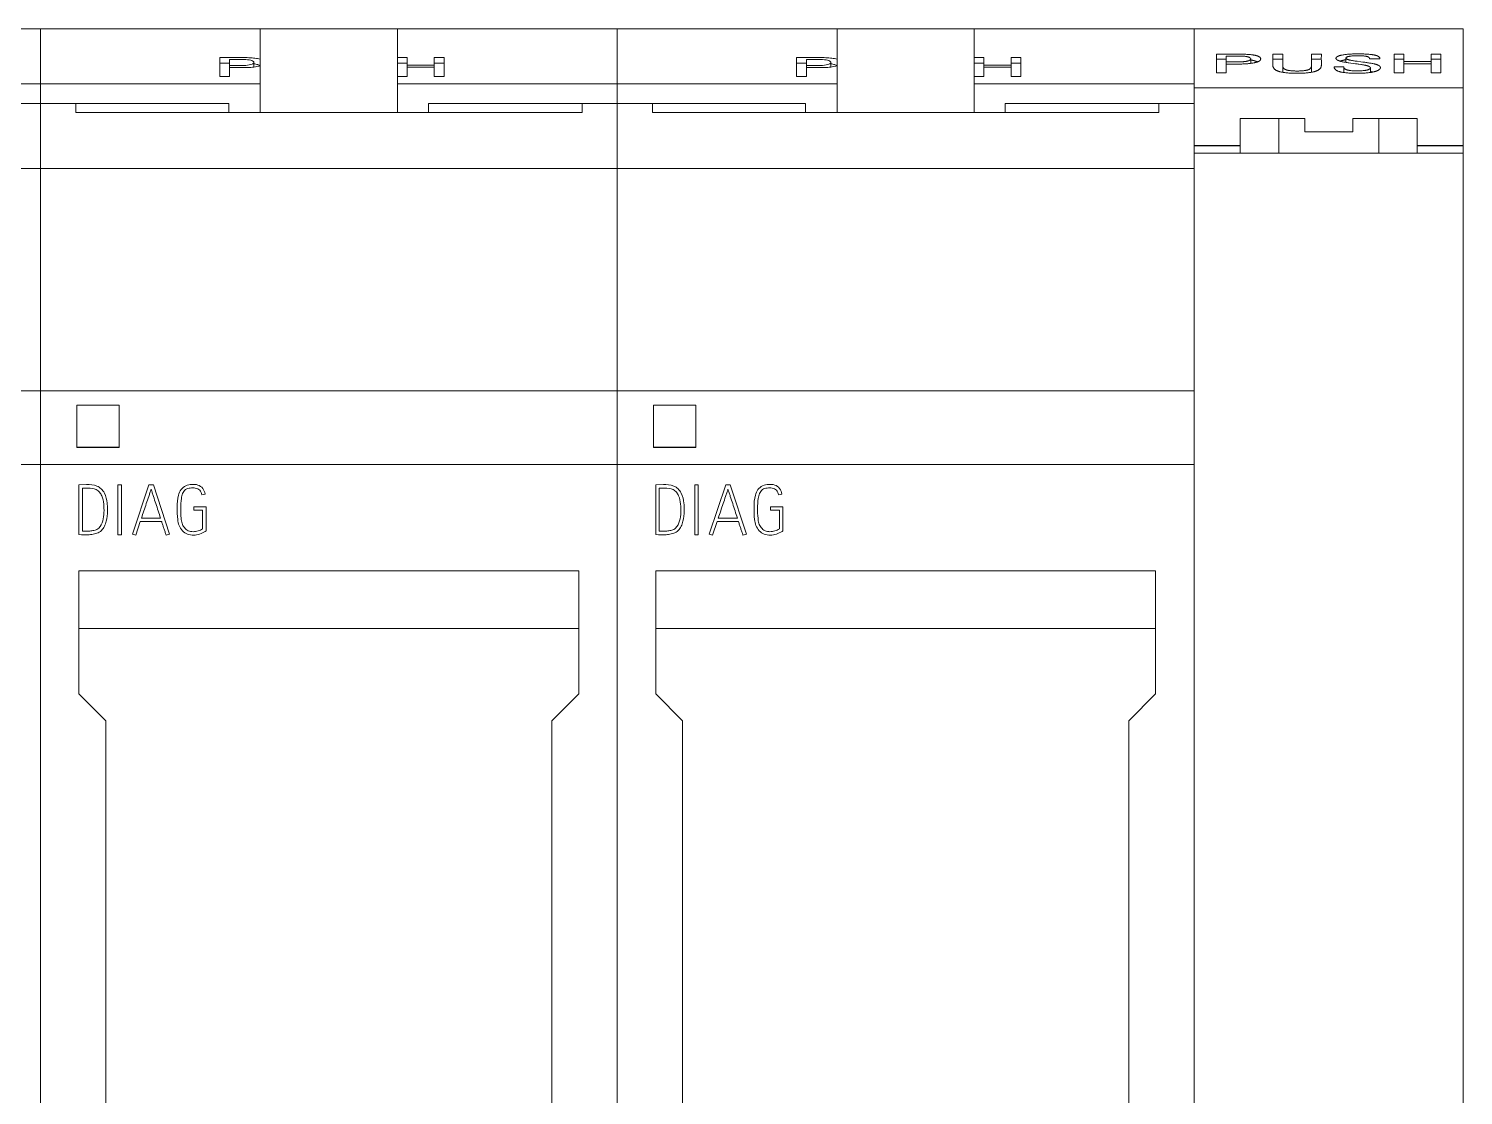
# Model space of a CAD drawing. Header units: millimetres. Extents: x 42356 to 50646, y 31507 to 39566.
# Drawn here: x 47862.22 to 47899.53, y 33846.57 to 33874.31 of the extents above; entities that cross this region are included whole.
import ezdxf

# ---------------------------------------------------------------- set-up
doc = ezdxf.new("R2010")
doc.units = ezdxf.units.MM
doc.set_wipeout_variables(frame=1)
doc.layers.add('000-PI-Oprema', color=30, linetype='Continuous', lineweight=5)

# ---------------------------------------------------------------- blocks, each defined once
blk = doc.blocks.new('PLC_CARD')
at = {"layer": '000-PI-Oprema'}
for p, q in [((0, 54.777), (0, 56.214)), ((15, 56.214), (0, 56.214)), ((15, 54.777), (15, 56.214)), ((4.663, 54.969), (4.663, 55.462)), ((4.917, 55.413), (4.917, 55.255)), ((4.917, 55.255), (4.917, 55.2)), ((5.552, 55.218), (5.552, 55.335)), ((6.129, 55.299), (6.129, 55.392)), ((6.129, 55.16), (6.129, 55.225)), ((7.133, 55.462), (7.133, 55.32)), ((7.133, 55.462), (7.388, 55.462)), ((7.388, 55.32), (7.133, 55.32)), ((7.388, 55.231), (7.388, 55.16)), ((8.029, 55.356), (8.029, 55.243)), ((8.644, 55.339), (8.644, 55.342)), ((8.909, 55.339), (8.644, 55.339)), ((9.28, 54.969), (9.28, 55.462)), ((9.28, 55.462), (9.534, 55.462)), ((9.534, 55.32), (9.28, 55.32)), ((9.534, 55.462), (9.534, 55.263)), ((9.534, 55.263), (9.534, 55.209)), ((9.534, 55.263), (10.24, 55.263)), ((10.24, 55.263), (10.24, 55.462)), ((10.24, 55.462), (10.494, 55.462)), ((10.494, 55.32), (10.24, 55.32)), ((10.24, 55.263), (10.24, 55.209)), ((10.494, 55.462), (10.494, 54.969)), ((4.917, 54.969), (4.663, 54.969)), ((4.917, 55.2), (4.917, 54.969)), ((7.133, 54.984), (7.133, 55.151)), ((7.722, 55.128), (7.722, 55.118)), ((7.722, 55.128), (7.977, 55.128)), ((7.977, 55.121), (7.977, 55.12)), ((7.977, 55.112), (7.977, 54.976)), ((8.644, 55.155), (8.644, 55.151)), ((8.663, 54.978), (8.663, 55.1)), ((9.534, 54.969), (9.28, 54.969)), ((9.534, 55.209), (9.534, 54.969)), ((10.24, 55.209), (9.534, 55.209)), ((10.24, 54.969), (10.24, 55.209)), ((10.494, 54.969), (10.24, 54.969)), ((0, 53.076), (0, 54.777)), ((15, 54.777), (0, 54.777)), ((15, 53.076), (15, 54.777)), ((0, 53.076), (0, 49.477)), ((0, 53.076), (15, 53.076)), ((15, 53.076), (15, 49.477)), ((1.4, 49.477), (1.4, 51.453)), ((1.4, 51.453), (13.65, 51.453)), ((1.4, 51.326), (13.65, 51.326)), ((5.4, 51.413), (5.4, 51.437)), ((5.4, 51.437), (9.6, 51.437)), ((9.6, 51.413), (5.4, 51.413)), ((9.6, 51.437), (9.6, 51.413)), ((13.65, 49.477), (13.65, 51.453)), ((2.2, 50.455), (1.85, 50.455)), ((10.05, 50.476), (4, 50.476)), ((13.15, 50.463), (11.85, 50.463)), ((2.678, 46.776), (2.678, 49.976)), ((3.5, 49.976), (3.5, 49.501)), ((10.55, 49.501), (10.55, 49.976)), ((11.363, 49.976), (11.363, 46.776)), ((13.637, 46.776), (13.637, 49.976)), ((0, 46.276), (0, 49.477)), ((0, 49.477), (1.4, 49.477)), ((1.4, 46.276), (1.4, 49.477)), ((13.65, 46.276), (13.65, 49.477)), ((13.65, 49.477), (15, 49.477)), ((15, 46.276), (15, 49.477)), ((4, 49.001), (10.05, 49.001)), ((3.5, 48.351), (10.55, 48.351)), ((3.5, 31.801), (3.5, 48.351)), ((10.55, 48.351), (10.55, 31.801)), ((6.95, 46.726), (6.95, 47.076)), ((6.95, 47.076), (8.95, 47.076)), ((8.95, 47.076), (8.95, 33.076)), ((4.95, 33.426), (4.95, 46.726)), ((4.95, 46.726), (6.95, 46.726)), ((0, 46.276), (0, 29.126)), ((0, 46.276), (1.4, 46.276)), ((1.85, 46.298), (2.2, 46.298)), ((6.075, 45.851), (6.075, 46.301)), ((6.075, 46.301), (6.475, 46.301)), ((6.475, 46.301), (6.475, 45.851)), ((7.575, 45.851), (7.575, 46.301)), ((7.575, 46.301), (7.975, 46.301)), ((7.975, 46.301), (7.975, 45.851)), ((11.85, 46.289), (13.15, 46.289)), ((13.65, 46.276), (15, 46.276)), ((15, 46.276), (15, 29.126)), ((6.475, 45.851), (6.075, 45.851)), ((7.975, 45.851), (7.575, 45.851)), ((2.2, 45.476), (1.5, 45.476)), ((6.075, 44.851), (6.075, 45.301)), ((6.075, 45.301), (6.475, 45.301)), ((6.475, 45.301), (6.475, 44.851)), ((7.575, 45.301), (7.975, 45.301)), ((7.575, 44.851), (7.575, 45.301)), ((7.975, 45.301), (7.975, 44.851)), ((13, 45.476), (11.85, 45.476)), ((1, 44.976), (1, 38.676)), ((2.7, 38.676), (2.7, 44.976)), ((6.475, 44.851), (6.075, 44.851)), ((7.975, 44.851), (7.575, 44.851)), ((11.35, 44.976), (11.35, 38.676)), ((13.5, 38.676), (13.5, 44.976)), ((6.075, 43.851), (6.075, 44.301)), ((6.075, 44.301), (6.475, 44.301)), ((6.475, 44.301), (6.475, 43.851)), ((7.575, 44.301), (7.975, 44.301)), ((7.575, 43.851), (7.575, 44.301)), ((7.975, 44.301), (7.975, 43.851)), ((6.475, 43.851), (6.075, 43.851)), ((7.975, 43.851), (7.575, 43.851)), ((6.075, 42.851), (6.075, 43.301)), ((6.075, 43.301), (6.475, 43.301)), ((6.475, 43.301), (6.475, 42.851)), ((7.575, 43.301), (7.975, 43.301)), ((7.575, 42.851), (7.575, 43.301)), ((7.975, 43.301), (7.975, 42.851)), ((6.475, 42.851), (6.075, 42.851)), ((7.975, 42.851), (7.575, 42.851)), ((6.075, 41.851), (6.075, 42.301)), ((6.075, 42.301), (6.475, 42.301)), ((6.475, 42.301), (6.475, 41.851)), ((7.575, 42.301), (7.975, 42.301)), ((7.575, 41.851), (7.575, 42.301)), ((7.975, 42.301), (7.975, 41.851)), ((6.475, 41.851), (6.075, 41.851)), ((7.975, 41.851), (7.575, 41.851)), ((6.075, 41.301), (6.475, 41.301)), ((6.075, 40.851), (6.075, 41.301)), ((6.475, 41.301), (6.475, 40.851)), ((7.575, 40.851), (7.575, 41.301)), ((7.575, 41.301), (7.975, 41.301)), ((7.975, 41.301), (7.975, 40.851)), ((6.475, 40.851), (6.075, 40.851)), ((7.975, 40.851), (7.575, 40.851)), ((6.075, 39.851), (6.075, 40.301)), ((6.075, 40.301), (6.475, 40.301)), ((6.475, 40.301), (6.475, 39.851)), ((7.575, 40.301), (7.975, 40.301)), ((7.575, 39.851), (7.575, 40.301)), ((7.975, 40.301), (7.975, 39.851)), ((6.475, 39.851), (6.075, 39.851)), ((7.975, 39.851), (7.575, 39.851)), ((6.075, 39.301), (6.475, 39.301)), ((6.075, 38.851), (6.075, 39.301)), ((6.475, 39.301), (6.475, 38.851)), ((7.575, 38.851), (7.575, 39.301)), ((7.575, 39.301), (7.975, 39.301)), ((7.975, 39.301), (7.975, 38.851)), ((6.475, 38.851), (6.075, 38.851)), ((7.975, 38.851), (7.575, 38.851)), ((1.5, 38.176), (2.2, 38.176)), ((6.075, 37.851), (6.075, 38.301)), ((6.075, 38.301), (6.475, 38.301)), ((6.475, 38.301), (6.475, 37.851)), ((7.575, 37.851), (7.575, 38.301)), ((7.575, 38.301), (7.975, 38.301)), ((7.975, 38.301), (7.975, 37.851)), ((11.85, 38.176), (13, 38.176)), ((6.475, 37.851), (6.075, 37.851)), ((7.975, 37.851), (7.575, 37.851)), ((2.2, 37.376), (1.5, 37.376)), ((11.85, 37.376), (13, 37.376)), ((6.075, 37.301), (6.475, 37.301)), ((6.075, 36.851), (6.075, 37.301)), ((6.475, 37.301), (6.475, 36.851)), ((7.575, 36.851), (7.575, 37.301)), ((7.575, 37.301), (7.975, 37.301)), ((7.975, 37.301), (7.975, 36.851)), ((1, 36.876), (1, 30.576)), ((2.7, 30.576), (2.7, 36.876)), ((6.475, 36.851), (6.075, 36.851)), ((7.975, 36.851), (7.575, 36.851)), ((11.35, 30.576), (11.35, 36.876)), ((13.5, 36.876), (13.5, 30.576)), ((6.075, 35.851), (6.075, 36.301)), ((6.075, 36.301), (6.475, 36.301)), ((6.475, 36.301), (6.475, 35.851)), ((7.575, 35.851), (7.575, 36.301)), ((7.575, 36.301), (7.975, 36.301)), ((7.975, 36.301), (7.975, 35.851)), ((6.475, 35.851), (6.075, 35.851)), ((7.975, 35.851), (7.575, 35.851)), ((6.075, 34.851), (6.075, 35.301)), ((6.075, 35.301), (6.475, 35.301)), ((6.475, 35.301), (6.475, 34.851)), ((7.575, 34.851), (7.575, 35.301)), ((7.575, 35.301), (7.975, 35.301)), ((7.975, 35.301), (7.975, 34.851)), ((6.475, 34.851), (6.075, 34.851)), ((7.975, 34.851), (7.575, 34.851)), ((6.075, 33.851), (6.075, 34.301)), ((6.075, 34.301), (6.475, 34.301)), ((6.475, 34.301), (6.475, 33.851)), ((7.575, 34.301), (7.975, 34.301)), ((7.575, 33.851), (7.575, 34.301)), ((7.975, 34.301), (7.975, 33.851)), ((6.475, 33.851), (6.075, 33.851)), ((7.975, 33.851), (7.575, 33.851)), ((6.95, 33.426), (4.95, 33.426)), ((6.95, 33.076), (6.95, 33.426)), ((8.95, 33.076), (6.95, 33.076)), ((10.55, 31.801), (3.5, 31.801)), ((10.05, 31.151), (4, 31.151)), ((3.5, 30.651), (3.5, 30.576)), ((10.55, 30.576), (10.55, 30.651)), ((1.5, 30.076), (2.2, 30.076)), ((4, 30.076), (10.05, 30.076)), ((13, 30.076), (11.85, 30.076)), ((0, 29.126), (0, 28.476)), ((0, 29.126), (15, 29.126)), ((15, 29.126), (15, 28.476))]:
    blk.add_line(p, q, dxfattribs=at)
for centre, radius, start, end in [((1.85, 49.976), 0.478, 90, 160.2308), ((2.2, 49.976), 0.478, 0, 90), ((4, 49.976), 0.5, 90, 180), ((10.05, 49.976), 0.5, 0, 90), ((11.85, 49.976), 0.487, 90, 180), ((13.15, 49.976), 0.487, 0, 90), ((4, 49.501), 0.5, 180, 270), ((10.05, 49.501), 0.5, 270, 0), ((2.2, 46.776), 0.478, 270, 0), ((11.85, 46.776), 0.487, 180, 270), ((13.15, 46.776), 0.487, 270, 0), ((1.85, 46.776), 0.478, 199.7692, 270), ((1.5, 44.976), 0.5, 90, 180), ((2.2, 44.976), 0.5, 0, 90), ((11.85, 44.976), 0.5, 90, 180), ((13, 44.976), 0.5, 0, 90), ((1.5, 38.676), 0.5, 180, 270), ((2.2, 38.676), 0.5, 270, 0), ((11.85, 38.676), 0.5, 180, 270), ((13, 38.676), 0.5, 270, 0), ((1.5, 36.876), 0.5, 90, 180), ((2.2, 36.876), 0.5, 0, 90), ((11.85, 36.876), 0.5, 90, 180), ((13, 36.876), 0.5, 0, 90), ((4, 30.651), 0.5, 90, 180), ((10.05, 30.651), 0.5, 0, 90), ((1.5, 30.576), 0.5, 180, 270), ((2.2, 30.576), 0.5, 270, 0), ((4, 30.576), 0.5, 180, 270), ((10.05, 30.576), 0.5, 270, 0), ((11.85, 30.576), 0.5, 180, 270), ((13, 30.576), 0.5, 270, 0)]:
    blk.add_arc(centre, radius, start, end, dxfattribs=at)
for points, knots in [([(4.663, 55.462), (4.775, 55.462), (4.888, 55.462), (5.056, 55.462), (5.112, 55.462), (5.224, 55.462), (5.281, 55.462), (5.392, 55.46), (5.448, 55.458), (5.555, 55.449), (5.606, 55.443), (5.691, 55.426), (5.726, 55.416), (5.775, 55.393), (5.79, 55.381), (5.818, 55.342), (5.818, 55.315), (5.772, 55.275), (5.747, 55.263), (5.68, 55.24), (5.637, 55.23), (5.541, 55.215), (5.488, 55.209), (5.377, 55.202), (5.32, 55.201), (5.147, 55.2), (5.032, 55.2), (4.917, 55.2)], [0, 0, 0, 0, 0.125, 0.125, 0.1875, 0.1875, 0.25, 0.25, 0.3125, 0.3125, 0.375, 0.375, 0.4375, 0.4375, 0.5, 0.5, 0.625, 0.625, 0.6875, 0.6875, 0.75, 0.75, 0.8125, 0.8125, 0.875, 0.875, 1, 1, 1, 1]), ([(4.917, 55.255), (4.988, 55.255), (5.058, 55.255), (5.199, 55.255), (5.271, 55.254), (5.404, 55.264), (5.467, 55.275), (5.539, 55.304), (5.553, 55.321), (5.551, 55.353), (5.538, 55.37), (5.464, 55.397), (5.405, 55.407), (5.27, 55.416), (5.198, 55.414), (5.058, 55.413), (4.988, 55.413), (4.917, 55.413)], [0, 0, 0, 0, 0.125, 0.125, 0.25, 0.25, 0.375, 0.375, 0.5, 0.5, 0.625, 0.625, 0.75, 0.75, 0.875, 0.875, 1, 1, 1, 1]), ([(5.722, 55.255), (5.702, 55.264), (5.679, 55.273), (5.622, 55.288), (5.588, 55.295), (5.552, 55.301)], [0, 0, 0, 0, 0.475101, 0.475101, 1, 1, 1, 1]), ([(7.388, 55.462), (7.388, 55.375), (7.388, 55.281), (7.388, 55.155), (7.386, 55.129), (7.358, 55.077), (7.334, 55.05), (7.229, 55.004), (7.152, 54.984), (6.967, 54.962), (6.864, 54.958), (6.663, 54.957), (6.561, 54.961), (6.419, 54.976), (6.374, 54.983), (6.297, 55.001), (6.265, 55.012), (6.187, 55.047), (6.159, 55.073), (6.131, 55.126), (6.129, 55.152), (6.129, 55.253), (6.129, 55.324), (6.129, 55.392)], [0, 0, 0, 0, 0.26746, 0.26746, 0.334325, 0.334325, 0.40119, 0.40119, 0.468055, 0.468055, 0.53492, 0.53492, 0.601785, 0.601785, 0.635218, 0.635218, 0.66865, 0.66865, 0.735515, 0.735515, 0.80238, 0.80238, 1, 1, 1, 1]), ([(7.133, 55.186), (7.134, 55.199), (7.133, 55.213), (7.133, 55.31), (7.133, 55.388), (7.133, 55.462)], [0, 0, 0, 0, 0.136814, 0.136814, 1, 1, 1, 1]), ([(8.644, 55.339), (8.645, 55.35), (8.64, 55.36), (8.623, 55.381), (8.607, 55.391), (8.553, 55.408), (8.513, 55.414), (8.425, 55.421), (8.379, 55.422), (8.287, 55.422), (8.241, 55.42), (8.155, 55.413), (8.115, 55.407), (8.058, 55.39), (8.042, 55.38), (8.026, 55.359), (8.027, 55.348), (8.053, 55.328), (8.077, 55.318), (8.136, 55.302), (8.172, 55.295), (8.248, 55.283), (8.288, 55.277), (8.368, 55.266), (8.408, 55.26), (8.528, 55.244), (8.609, 55.233), (8.723, 55.213), (8.759, 55.206), (8.821, 55.189), (8.847, 55.179), (8.909, 55.148), (8.925, 55.124), (8.92, 55.076), (8.902, 55.052), (8.815, 55.008), (8.745, 54.99), (8.582, 54.966), (8.491, 54.961), (8.31, 54.957), (8.217, 54.957), (8.038, 54.967), (7.948, 54.976), (7.815, 55.01), (7.773, 55.033), (7.729, 55.081), (7.721, 55.105), (7.722, 55.128)], [0, 0, 0, 0, 0.03125, 0.03125, 0.0625, 0.0625, 0.09375, 0.09375, 0.125, 0.125, 0.15625, 0.15625, 0.1875, 0.1875, 0.21875, 0.21875, 0.25, 0.25, 0.28125, 0.28125, 0.3125, 0.3125, 0.34375, 0.34375, 0.375, 0.375, 0.4375, 0.4375, 0.46875, 0.46875, 0.5, 0.5, 0.5625, 0.5625, 0.625, 0.625, 0.6875, 0.6875, 0.75, 0.75, 0.8125, 0.8125, 0.875, 0.875, 0.9375, 0.9375, 1, 1, 1, 1]), ([(7.977, 55.128), (7.976, 55.116), (7.976, 55.104), (7.988, 55.081), (8, 55.069), (8.046, 55.047), (8.078, 55.038), (8.157, 55.025), (8.202, 55.021), (8.293, 55.018), (8.339, 55.018), (8.43, 55.021), (8.476, 55.024), (8.557, 55.036), (8.591, 55.045), (8.641, 55.066), (8.656, 55.077), (8.666, 55.101), (8.663, 55.114), (8.637, 55.137), (8.613, 55.147), (8.52, 55.173), (8.438, 55.184), (8.28, 55.208), (8.2, 55.219), (8.038, 55.241), (7.959, 55.253), (7.838, 55.286), (7.794, 55.307), (7.76, 55.349), (7.767, 55.37), (7.806, 55.4), (7.823, 55.41), (7.872, 55.427), (7.903, 55.434), (8.008, 55.454), (8.095, 55.462), (8.274, 55.471), (8.366, 55.472), (8.548, 55.467), (8.637, 55.461), (8.751, 55.444), (8.785, 55.437), (8.837, 55.42), (8.856, 55.411), (8.9, 55.381), (8.914, 55.361), (8.909, 55.339)], [0, 0, 0, 0, 0.03125, 0.03125, 0.0625, 0.0625, 0.09375, 0.09375, 0.125, 0.125, 0.15625, 0.15625, 0.1875, 0.1875, 0.21875, 0.21875, 0.25, 0.25, 0.28125, 0.28125, 0.3125, 0.3125, 0.375, 0.375, 0.4375, 0.4375, 0.5, 0.5, 0.5625, 0.5625, 0.625, 0.625, 0.65625, 0.65625, 0.6875, 0.6875, 0.75, 0.75, 0.8125, 0.8125, 0.875, 0.875, 0.90625, 0.90625, 0.9375, 0.9375, 1, 1, 1, 1]), ([(8.029, 55.309), (7.997, 55.304), (7.967, 55.298), (7.92, 55.285), (7.902, 55.28), (7.885, 55.274)], [0, 0, 0, 0, 0.579106, 0.579106, 1, 1, 1, 1]), ([(8.725, 54.989), (8.708, 54.993), (8.691, 54.996), (8.67, 55.001), (8.667, 55.001), (8.664, 55.002)], [0, 0, 0, 0, 0.842294, 0.842294, 1, 1, 1, 1])]:
    blk.add_open_spline(points, degree=3, knots=knots, dxfattribs=at)
blk.add_open_spline([(4.917, 55.32), (4.833, 55.32), (4.748, 55.32), (4.663, 55.32)], degree=3, dxfattribs=at)
blk.add_wipeout([(0, 54.264), (4.898, 54.264), (4.898, 54.031), (5.717, 54.031), (5.717, 56.214), (9.283, 56.214), (9.283, 54.031), (10.09, 54.031), (10.09, 54.264), (15, 54.264), (15, -15.036), (10.09, -15.036), (10.09, -14.803), (9.283, -14.804), (9.283, -16.986), (5.717, -16.986), (5.717, -14.803), (4.898, -14.803), (4.898, -15.036), (0, -15.036)]).dxf.layer = '000-PI-Oprema'
for p, q in [((5.717, 56.214), (5.717, 54.031)), ((9.283, 56.214), (5.717, 56.214)), ((9.283, 56.214), (9.283, 54.031)), ((0, 54.264), (0, 52.579)), ((0.916, 54.264), (0, 54.264)), ((0.916, 54.264), (0.916, 54.031)), ((4.898, 54.264), (0.916, 54.264)), ((4.898, 54.264), (4.898, 54.031)), ((10.09, 54.264), (10.09, 54.031)), ((14.083, 54.264), (10.09, 54.264)), ((14.083, 54.264), (14.083, 54.031)), ((15, 54.264), (14.083, 54.264)), ((15, 54.264), (15, 52.579)), ((0.916, 54.031), (14.083, 54.031)), ((0, 52.579), (0, 46.792)), ((15, 52.579), (0, 52.579)), ((15, 52.579), (15, 46.792)), ((0, 46.792), (0, 44.882)), ((15, 46.792), (0, 46.792)), ((15, 46.792), (15, 44.882)), ((0.945, 46.427), (0.945, 45.328)), ((2.044, 46.427), (0.945, 46.427)), ((2.044, 45.328), (2.044, 46.427)), ((0.945, 45.322), (0.945, 45.328)), ((0.945, 45.328), (2.044, 45.328)), ((2.044, 45.322), (0.945, 45.322)), ((2.044, 45.322), (2.044, 45.328)), ((15, 44.882), (0, 44.882)), ((0, 44.882), (0, -13.352)), ((15, 44.882), (15, -13.352)), ((1.198, 44.357), (1, 44.355)), ((1, 44.355), (1, 43.061)), ((1.092, 43.145), (1.092, 44.263)), ((1.092, 44.263), (1.234, 44.263)), ((2.015, 44.348), (2.015, 43.052)), ((2.105, 44.348), (2.015, 44.348)), ((2.105, 43.052), (2.105, 44.348)), ((2.821, 44.353), (2.39, 43.072)), ((2.936, 44.353), (2.821, 44.353)), ((3.357, 43.072), (2.936, 44.353)), ((4.195, 44.09), (4.283, 44.112)), ((3.988, 43.78), (3.988, 43.69)), ((4.307, 43.78), (3.988, 43.78)), ((3.988, 43.69), (4.217, 43.69)), ((4.217, 43.69), (4.217, 43.203)), ((4.307, 43.151), (4.307, 43.78)), ((2.477, 43.043), (2.596, 43.394)), ((2.596, 43.394), (3.153, 43.394)), ((3.122, 43.486), (2.626, 43.486)), ((2.015, 43.052), (2.105, 43.052)), ((2.39, 43.072), (2.477, 43.043)), ((3.268, 43.043), (3.357, 43.072)), ((4.285, 43.138), (4.307, 43.151)), ((15.1, 42.529), (15, 42.529)), ((1, 38.914), (1, 42.114)), ((1, 42.114), (14, 42.114)), ((14, 42.114), (14, 38.914)), ((14, 40.614), (1, 40.614)), ((15.1, 40.495), (15, 40.495)), ((15.1, 40.495), (15.1, 40.016)), ((15.1, 40.016), (15, 40.016)), ((15, 39.897), (15.1, 39.897)), ((1.7, 38.214), (1, 38.914)), ((14, 38.914), (13.3, 38.214)), ((1.7, 13.514), (1.7, 38.214)), ((13.3, 38.214), (13.3, 13.514))]:
    blk.add_line(p, q, dxfattribs=at)
for points, knots in [([(1, 43.061), (1.09, 43.052), (1.18, 43.047), (1.314, 43.058), (1.358, 43.064), (1.447, 43.084), (1.491, 43.099), (1.57, 43.145), (1.601, 43.179), (1.653, 43.254), (1.673, 43.295), (1.719, 43.423), (1.734, 43.513), (1.743, 43.648), (1.743, 43.693), (1.741, 43.784), (1.739, 43.829), (1.724, 43.964), (1.704, 44.055), (1.641, 44.176), (1.613, 44.213), (1.549, 44.277), (1.509, 44.302), (1.383, 44.353), (1.289, 44.358), (1.198, 44.357)], [0, 0, 0, 0, 0.125, 0.125, 0.1875, 0.1875, 0.25, 0.25, 0.3125, 0.3125, 0.375, 0.375, 0.5, 0.5, 0.5625, 0.5625, 0.625, 0.625, 0.75, 0.75, 0.8125, 0.8125, 0.875, 0.875, 1, 1, 1, 1]), ([(1.234, 44.263), (1.308, 44.263), (1.384, 44.258), (1.484, 44.211), (1.514, 44.188), (1.561, 44.131), (1.58, 44.099), (1.625, 43.998), (1.639, 43.924), (1.652, 43.779), (1.655, 43.705), (1.649, 43.559), (1.639, 43.487), (1.6, 43.345), (1.57, 43.275), (1.488, 43.2), (1.454, 43.184), (1.384, 43.162), (1.348, 43.156), (1.276, 43.146), (1.239, 43.145), (1.165, 43.143), (1.129, 43.141), (1.092, 43.145)], [0, 0, 0, 0, 0.125, 0.125, 0.1875, 0.1875, 0.25, 0.25, 0.375, 0.375, 0.5, 0.5, 0.625, 0.625, 0.75, 0.75, 0.8125, 0.8125, 0.875, 0.875, 0.9375, 0.9375, 1, 1, 1, 1]), ([(2.626, 43.486), (2.647, 43.549), (2.668, 43.612), (2.71, 43.737), (2.731, 43.8), (2.774, 43.925), (2.795, 43.987), (2.827, 44.081), (2.837, 44.113), (2.858, 44.175), (2.868, 44.207), (2.879, 44.238)], [0, 0, 0, 0, 0.25, 0.25, 0.5, 0.5, 0.75, 0.75, 0.875, 0.875, 1, 1, 1, 1]), ([(2.879, 44.238), (2.889, 44.207), (2.899, 44.175), (2.919, 44.113), (2.929, 44.081), (2.959, 43.987), (2.98, 43.925), (3.021, 43.799), (3.041, 43.737), (3.082, 43.612), (3.102, 43.549), (3.122, 43.486)], [0, 0, 0, 0, 0.125, 0.125, 0.25, 0.25, 0.5, 0.5, 0.75, 0.75, 1, 1, 1, 1]), ([(4.283, 44.112), (4.271, 44.164), (4.254, 44.213), (4.19, 44.3), (4.145, 44.332), (4.041, 44.362), (3.988, 44.364), (3.881, 44.36), (3.829, 44.35), (3.73, 44.306), (3.689, 44.27), (3.625, 44.184), (3.604, 44.133), (3.563, 43.978), (3.558, 43.871), (3.556, 43.659), (3.556, 43.552), (3.577, 43.394), (3.588, 43.343), (3.626, 43.243), (3.656, 43.197), (3.728, 43.117), (3.773, 43.086), (3.874, 43.05), (3.928, 43.042), (4.035, 43.044), (4.089, 43.054), (4.189, 43.09), (4.239, 43.111), (4.285, 43.138)], [0, 0, 0, 0, 0.0625, 0.0625, 0.125, 0.125, 0.1875, 0.1875, 0.25, 0.25, 0.3125, 0.3125, 0.375, 0.375, 0.5, 0.5, 0.625, 0.625, 0.6875, 0.6875, 0.75, 0.75, 0.8125, 0.8125, 0.875, 0.875, 0.9375, 0.9375, 1, 1, 1, 1]), ([(4.217, 43.203), (4.178, 43.182), (4.138, 43.166), (4.056, 43.142), (4.013, 43.133), (3.926, 43.133), (3.883, 43.141), (3.804, 43.176), (3.77, 43.205), (3.716, 43.274), (3.694, 43.311), (3.669, 43.395), (3.664, 43.438), (3.65, 43.567), (3.648, 43.654), (3.649, 43.827), (3.651, 43.914), (3.671, 44.042), (3.681, 44.085), (3.714, 44.165), (3.739, 44.203), (3.81, 44.252), (3.854, 44.262), (3.94, 44.272), (3.984, 44.273), (4.07, 44.259), (4.113, 44.242), (4.172, 44.177), (4.185, 44.133), (4.195, 44.09)], [0, 0, 0, 0, 0.0625, 0.0625, 0.125, 0.125, 0.1875, 0.1875, 0.25, 0.25, 0.3125, 0.3125, 0.375, 0.375, 0.5, 0.5, 0.625, 0.625, 0.6875, 0.6875, 0.75, 0.75, 0.8125, 0.8125, 0.875, 0.875, 0.9375, 0.9375, 1, 1, 1, 1]), ([(3.153, 43.394), (3.162, 43.365), (3.171, 43.335), (3.19, 43.277), (3.2, 43.247), (3.219, 43.189), (3.229, 43.16), (3.244, 43.116), (3.249, 43.101), (3.259, 43.072), (3.264, 43.057), (3.268, 43.043)], [0, 0, 0, 0, 0.25, 0.25, 0.5, 0.5, 0.75, 0.75, 0.875, 0.875, 1, 1, 1, 1]), ([(15.1, 42.529), (15.1, 42.529), (15.1, 42.514), (15.1, 42.403), (15.1, 42.147), (15.1, 41.78), (15.1, 41.413), (15.1, 41.133), (15.1, 40.982), (15.1, 40.863), (15.1, 40.762), (15.1, 40.682), (15.1, 40.593), (15.1, 40.509), (15.1, 40.444), (15.1, 40.393), (15.1, 40.355), (15.1, 40.37), (15.1, 40.437), (15.1, 40.477), (15.1, 40.495)], [0, 0, 0, 0, 0.065283, 0.158249, 0.236337, 0.303498, 0.398137, 0.462682, 0.549447, 0.634024, 0.669037, 0.694099, 0.710713, 0.727751, 0.747207, 0.77609, 0.822747, 0.922462, 0.967764, 1, 1, 1, 1]), ([(15.1, 40.016), (15.1, 39.99), (15.1, 39.943), (15.1, 39.904), (15.1, 39.897), (15.1, 39.897)], [0, 0, 0, 0, 0.35028, 0.758791, 1, 1, 1, 1])]:
    blk.add_open_spline(points, degree=3, knots=knots, dxfattribs=at)
blk = doc.blocks.new('6ES7193-6PA00-0AA0')
blk.add_wipeout([(47315.581, 38480.041), (47322.581, 38480.041), (47322.581, 38362.904), (47315.581, 38362.904)])
at = {"layer": '000-PI-Oprema'}
for p, q in [((47315.581, 38362.904), (47315.581, 38480.041)), ((47322.581, 38480.041), (47315.581, 38480.041)), ((47322.581, 38362.904), (47322.581, 38480.041)), ((47316.164, 38479.377), (47316.164, 38478.893)), ((47316.189, 38479.377), (47316.164, 38479.377)), ((47316.164, 38479.245), (47316.418, 38479.245)), ((47316.418, 38478.893), (47316.418, 38479.33)), ((47316.468, 38479.175), (47316.418, 38479.175)), ((47316.493, 38479.175), (47316.468, 38479.175)), ((47316.668, 38479.175), (47316.493, 38479.175)), ((47316.644, 38479.33), (47316.695, 38479.33)), ((47317.052, 38479.138), (47317.052, 38479.254)), ((47317.63, 38479.377), (47317.884, 38479.377)), ((47317.63, 38479.262), (47317.63, 38479.286)), ((47317.63, 38479.237), (47317.63, 38479.262)), ((47317.884, 38479.245), (47317.63, 38479.245)), ((47317.63, 38479.2), (47317.63, 38479.237)), ((47317.631, 38479.188), (47317.63, 38479.2)), ((47317.631, 38479.067), (47317.631, 38479.188)), ((47317.884, 38479.288), (47317.884, 38479.143)), ((47318.633, 38479.26), (47318.634, 38479.342)), ((47318.633, 38479.222), (47318.633, 38479.26)), ((47318.633, 38479.193), (47318.633, 38479.222)), ((47318.633, 38479.164), (47318.633, 38479.193)), ((47318.634, 38479.342), (47318.634, 38479.377)), ((47318.634, 38479.377), (47318.889, 38479.377)), ((47318.634, 38479.131), (47318.634, 38479.253)), ((47318.889, 38479.245), (47318.634, 38479.245)), ((47318.888, 38479.285), (47318.889, 38479.175)), ((47318.889, 38479.175), (47318.889, 38479.111)), ((47319.529, 38479.276), (47319.529, 38479.164)), ((47319.92, 38479.179), (47319.969, 38479.173)), ((47320.41, 38479.258), (47320.144, 38479.258)), ((47320.145, 38479.258), (47320.145, 38479.264)), ((47320.781, 38478.893), (47320.781, 38479.377)), ((47320.781, 38479.377), (47321.035, 38479.377)), ((47321.035, 38479.245), (47320.781, 38479.245)), ((47321.035, 38479.377), (47321.035, 38478.893)), ((47321.035, 38479.183), (47321.741, 38479.183)), ((47321.741, 38478.893), (47321.741, 38479.377)), ((47321.741, 38479.377), (47321.995, 38479.377)), ((47321.995, 38479.245), (47321.741, 38479.245)), ((47321.995, 38479.377), (47321.995, 38478.893)), ((47316.164, 38478.893), (47316.418, 38478.893)), ((47316.621, 38479.121), (47316.723, 38479.121)), ((47316.723, 38479.121), (47316.773, 38479.122)), ((47317.884, 38479.143), (47317.884, 38479.133)), ((47317.884, 38479.133), (47317.884, 38479.102)), ((47317.884, 38479.089), (47317.884, 38478.988)), ((47317.884, 38478.907), (47317.884, 38478.988)), ((47318.634, 38479.144), (47318.633, 38479.164)), ((47318.634, 38479.134), (47318.634, 38479.144)), ((47318.635, 38478.908), (47318.635, 38479.08)), ((47319.223, 38479.05), (47319.223, 38479.04)), ((47319.223, 38479.05), (47319.478, 38479.05)), ((47319.476, 38479.039), (47319.476, 38478.9)), ((47320.164, 38478.902), (47320.164, 38479.021)), ((47320.175, 38478.925), (47320.165, 38478.927)), ((47320.186, 38478.922), (47320.175, 38478.925)), ((47320.196, 38478.92), (47320.186, 38478.922)), ((47320.207, 38478.918), (47320.196, 38478.92)), ((47320.217, 38478.915), (47320.207, 38478.918)), ((47320.227, 38478.913), (47320.217, 38478.915)), ((47321.035, 38478.893), (47320.781, 38478.893)), ((47321.741, 38479.13), (47321.035, 38479.13)), ((47321.995, 38478.893), (47321.741, 38478.893)), ((47315.581, 38478.504), (47322.581, 38478.504)), ((47316.781, 38477.704), (47316.781, 38476.804)), ((47318.456, 38477.704), (47316.781, 38477.704)), ((47317.781, 38477.704), (47317.781, 38476.804)), ((47318.456, 38477.354), (47318.456, 38477.704)), ((47319.706, 38477.704), (47319.706, 38477.354)), ((47321.381, 38477.704), (47319.706, 38477.704)), ((47320.381, 38477.704), (47320.381, 38476.804)), ((47321.381, 38477.704), (47321.381, 38476.804)), ((47319.706, 38477.354), (47318.456, 38477.354)), ((47315.581, 38477.004), (47316.781, 38477.004)), ((47315.581, 38476.995), (47316.781, 38476.995)), ((47321.381, 38477.004), (47322.581, 38477.004)), ((47321.381, 38476.995), (47322.581, 38476.995))]:
    blk.add_line(p, q, dxfattribs=at)
at = {"layer": '000-PI-Oprema', "ltscale": 0.25}
blk.add_line((47322.581, 38476.804), (47315.581, 38476.804), dxfattribs=at)
at = {"layer": '000-PI-Oprema'}
for points in [[(47316.317, 38479.377), (47316.292, 38479.377), (47316.266, 38479.377), (47316.241, 38479.377), (47316.189, 38479.377)], [(47316.42, 38479.377), (47316.394, 38479.377), (47316.368, 38479.377), (47316.317, 38479.377)], [(47316.418, 38479.33), (47316.519, 38479.33), (47316.644, 38479.33)], [(47316.599, 38479.377), (47316.522, 38479.377), (47316.496, 38479.377), (47316.471, 38479.377), (47316.42, 38479.377)], [(47316.773, 38479.122), (47316.799, 38479.122), (47316.824, 38479.122), (47316.85, 38479.123), (47316.875, 38479.124), (47316.9, 38479.125), (47316.925, 38479.126), (47316.949, 38479.128), (47316.974, 38479.13), (47316.998, 38479.132), (47317.021, 38479.135), (47317.044, 38479.137), (47317.067, 38479.14), (47317.088, 38479.144), (47317.11, 38479.147), (47317.13, 38479.151), (47317.149, 38479.155), (47317.159, 38479.157), (47317.168, 38479.159), (47317.177, 38479.161), (47317.186, 38479.163), (47317.194, 38479.166), (47317.202, 38479.168), (47317.21, 38479.17), (47317.218, 38479.173), (47317.225, 38479.175), (47317.232, 38479.178), (47317.238, 38479.181), (47317.245, 38479.183), (47317.251, 38479.186), (47317.256, 38479.189), (47317.262, 38479.191), (47317.267, 38479.194), (47317.272, 38479.197), (47317.276, 38479.2), (47317.28, 38479.202), (47317.284, 38479.205), (47317.288, 38479.208), (47317.291, 38479.211), (47317.294, 38479.214), (47317.297, 38479.217), (47317.299, 38479.22), (47317.302, 38479.223), (47317.304, 38479.226), (47317.305, 38479.228), (47317.308, 38479.234), (47317.31, 38479.24), (47317.311, 38479.246), (47317.312, 38479.252), (47317.312, 38479.258), (47317.311, 38479.263), (47317.309, 38479.269), (47317.307, 38479.275), (47317.304, 38479.28), (47317.3, 38479.286), (47317.296, 38479.291), (47317.29, 38479.297), (47317.287, 38479.3), (47317.284, 38479.302), (47317.28, 38479.305), (47317.276, 38479.308), (47317.272, 38479.31), (47317.267, 38479.313), (47317.263, 38479.316), (47317.258, 38479.318), (47317.253, 38479.321), (47317.247, 38479.323), (47317.241, 38479.326), (47317.235, 38479.328), (47317.228, 38479.331), (47317.221, 38479.333), (47317.214, 38479.335), (47317.207, 38479.337), (47317.199, 38479.34), (47317.191, 38479.342), (47317.183, 38479.344), (47317.174, 38479.346), (47317.165, 38479.348), (47317.156, 38479.35), (47317.146, 38479.351), (47317.136, 38479.353), (47317.126, 38479.355), (47317.116, 38479.357), (47317.095, 38479.36), (47317.073, 38479.362), (47317.05, 38479.365), (47317.027, 38479.367), (47317.003, 38479.369), (47316.979, 38479.371), (47316.954, 38479.372), (47316.93, 38479.374), (47316.904, 38479.375), (47316.879, 38479.376), (47316.854, 38479.376), (47316.829, 38479.377), (47316.803, 38479.377), (47316.778, 38479.377), (47316.752, 38479.377), (47316.727, 38479.377), (47316.599, 38479.377)], [(47316.695, 38479.33), (47316.72, 38479.33), (47316.745, 38479.33), (47316.77, 38479.33), (47316.795, 38479.33), (47316.82, 38479.329), (47316.845, 38479.328), (47316.857, 38479.327), (47316.869, 38479.326), (47316.88, 38479.325), (47316.892, 38479.324), (47316.903, 38479.322), (47316.913, 38479.321), (47316.924, 38479.319), (47316.934, 38479.318), (47316.944, 38479.316), (47316.953, 38479.314), (47316.962, 38479.312), (47316.971, 38479.31), (47316.979, 38479.308), (47316.986, 38479.306), (47316.994, 38479.303), (47317.001, 38479.301), (47317.007, 38479.299), (47317.013, 38479.296), (47317.018, 38479.294), (47317.023, 38479.291), (47317.028, 38479.289), (47317.032, 38479.286), (47317.036, 38479.283), (47317.039, 38479.281), (47317.042, 38479.278), (47317.044, 38479.275), (47317.047, 38479.272), (47317.048, 38479.269), (47317.05, 38479.267), (47317.051, 38479.264), (47317.052, 38479.261), (47317.052, 38479.258), (47317.052, 38479.255), (47317.052, 38479.252), (47317.052, 38479.249), (47317.051, 38479.247), (47317.05, 38479.244), (47317.049, 38479.241), (47317.047, 38479.238), (47317.045, 38479.235), (47317.042, 38479.232), (47317.04, 38479.229), (47317.036, 38479.227), (47317.033, 38479.224), (47317.029, 38479.221), (47317.024, 38479.218), (47317.019, 38479.216), (47317.014, 38479.213), (47317.011, 38479.212), (47317.008, 38479.21), (47317.005, 38479.209), (47317.001, 38479.208), (47316.994, 38479.205), (47316.987, 38479.203), (47316.979, 38479.201), (47316.97, 38479.199), (47316.961, 38479.197), (47316.952, 38479.195), (47316.942, 38479.193), (47316.932, 38479.191), (47316.922, 38479.189), (47316.911, 38479.187), (47316.9, 38479.186), (47316.889, 38479.185), (47316.877, 38479.183), (47316.866, 38479.182), (47316.854, 38479.181), (47316.842, 38479.18), (47316.817, 38479.178), (47316.793, 38479.177), (47316.768, 38479.176), (47316.743, 38479.176), (47316.718, 38479.175), (47316.693, 38479.175), (47316.668, 38479.175)], [(47317.053, 38479.226), (47317.062, 38479.225), (47317.072, 38479.223), (47317.082, 38479.221), (47317.086, 38479.221), (47317.091, 38479.22), (47317.096, 38479.219), (47317.1, 38479.218), (47317.105, 38479.217), (47317.109, 38479.216), (47317.114, 38479.215), (47317.118, 38479.214), (47317.123, 38479.213), (47317.127, 38479.212), (47317.131, 38479.211), (47317.136, 38479.21), (47317.14, 38479.209), (47317.144, 38479.208), (47317.148, 38479.207), (47317.152, 38479.205), (47317.156, 38479.204), (47317.16, 38479.203), (47317.164, 38479.202), (47317.168, 38479.201), (47317.172, 38479.2), (47317.176, 38479.198), (47317.18, 38479.197), (47317.183, 38479.196), (47317.187, 38479.195), (47317.191, 38479.193), (47317.194, 38479.192), (47317.198, 38479.191), (47317.201, 38479.189), (47317.204, 38479.188), (47317.208, 38479.187), (47317.211, 38479.185), (47317.214, 38479.184), (47317.217, 38479.183), (47317.22, 38479.181), (47317.223, 38479.18), (47317.226, 38479.178), (47317.229, 38479.177)], [(47317.629, 38479.124), (47317.63, 38479.15), (47317.63, 38479.163), (47317.631, 38479.175)], [(47317.63, 38479.286), (47317.63, 38479.332), (47317.63, 38479.377)], [(47317.884, 38479.377), (47317.884, 38479.315), (47317.884, 38479.306), (47317.884, 38479.288)], [(47318.889, 38479.377), (47318.889, 38479.332), (47318.888, 38479.285)], [(47319.655, 38479.146), (47319.608, 38479.152), (47319.584, 38479.155), (47319.561, 38479.159), (47319.538, 38479.162), (47319.516, 38479.166), (47319.494, 38479.17), (47319.473, 38479.174), (47319.452, 38479.178), (47319.432, 38479.182), (47319.413, 38479.187), (47319.395, 38479.191), (47319.386, 38479.194), (47319.378, 38479.196), (47319.37, 38479.199), (47319.362, 38479.201), (47319.354, 38479.204), (47319.347, 38479.207), (47319.34, 38479.209), (47319.333, 38479.212), (47319.326, 38479.215), (47319.32, 38479.218), (47319.314, 38479.22), (47319.309, 38479.223), (47319.304, 38479.226), (47319.299, 38479.229), (47319.294, 38479.232), (47319.29, 38479.235), (47319.287, 38479.238), (47319.283, 38479.241), (47319.281, 38479.244), (47319.278, 38479.247), (47319.276, 38479.25), (47319.274, 38479.253), (47319.273, 38479.256), (47319.271, 38479.259), (47319.27, 38479.262), (47319.27, 38479.266), (47319.27, 38479.269), (47319.27, 38479.272), (47319.27, 38479.275), (47319.271, 38479.278), (47319.272, 38479.281), (47319.273, 38479.284), (47319.274, 38479.287), (47319.276, 38479.29), (47319.278, 38479.293), (47319.281, 38479.296), (47319.283, 38479.299), (47319.286, 38479.302), (47319.289, 38479.304), (47319.293, 38479.307), (47319.297, 38479.31), (47319.301, 38479.313), (47319.305, 38479.316), (47319.31, 38479.318), (47319.315, 38479.321), (47319.321, 38479.324), (47319.327, 38479.326), (47319.333, 38479.329), (47319.34, 38479.332), (47319.347, 38479.334), (47319.354, 38479.337), (47319.362, 38479.339), (47319.37, 38479.341), (47319.378, 38479.344), (47319.386, 38479.346), (47319.395, 38479.348), (47319.405, 38479.35), (47319.414, 38479.352), (47319.424, 38479.354), (47319.434, 38479.356), (47319.455, 38479.36), (47319.477, 38479.363), (47319.499, 38479.366), (47319.523, 38479.369), (47319.547, 38479.372), (47319.572, 38479.374), (47319.597, 38479.376), (47319.622, 38479.378), (47319.648, 38479.38), (47319.674, 38479.381), (47319.701, 38479.383), (47319.727, 38479.383), (47319.754, 38479.384), (47319.781, 38479.385), (47319.808, 38479.385), (47319.835, 38479.385)], [(47319.529, 38479.234), (47319.523, 38479.233), (47319.516, 38479.232), (47319.51, 38479.231), (47319.504, 38479.23), (47319.498, 38479.229), (47319.493, 38479.228), (47319.487, 38479.226), (47319.481, 38479.225), (47319.475, 38479.224), (47319.469, 38479.223), (47319.464, 38479.221), (47319.458, 38479.22), (47319.453, 38479.219), (47319.447, 38479.217), (47319.442, 38479.216), (47319.437, 38479.215), (47319.431, 38479.213), (47319.426, 38479.212), (47319.421, 38479.21), (47319.416, 38479.209), (47319.411, 38479.207), (47319.406, 38479.206), (47319.401, 38479.204), (47319.397, 38479.203), (47319.392, 38479.201), (47319.387, 38479.199), (47319.383, 38479.198), (47319.378, 38479.196)], [(47320.144, 38479.258), (47320.145, 38479.261), (47320.145, 38479.264), (47320.145, 38479.268), (47320.144, 38479.271), (47320.143, 38479.274), (47320.141, 38479.277), (47320.139, 38479.28), (47320.137, 38479.284), (47320.134, 38479.287), (47320.132, 38479.29), (47320.128, 38479.293), (47320.125, 38479.296), (47320.121, 38479.299), (47320.116, 38479.302), (47320.111, 38479.305), (47320.106, 38479.308), (47320.099, 38479.311), (47320.092, 38479.313), (47320.084, 38479.316), (47320.076, 38479.318), (47320.066, 38479.321), (47320.056, 38479.323), (47320.045, 38479.325), (47320.034, 38479.327), (47320.022, 38479.329), (47320.01, 38479.33), (47319.997, 38479.332), (47319.984, 38479.333), (47319.971, 38479.334), (47319.957, 38479.335), (47319.93, 38479.337), (47319.902, 38479.338), (47319.873, 38479.338), (47319.845, 38479.338), (47319.816, 38479.338), (47319.788, 38479.338), (47319.76, 38479.337), (47319.732, 38479.336), (47319.705, 38479.334), (47319.691, 38479.333), (47319.678, 38479.332), (47319.666, 38479.33), (47319.653, 38479.329), (47319.641, 38479.327), (47319.63, 38479.325), (47319.619, 38479.323), (47319.609, 38479.321), (47319.599, 38479.319), (47319.59, 38479.316), (47319.581, 38479.314), (47319.573, 38479.311), (47319.566, 38479.308), (47319.56, 38479.306), (47319.554, 38479.303), (47319.548, 38479.3), (47319.543, 38479.297), (47319.539, 38479.294), (47319.536, 38479.291), (47319.533, 38479.288), (47319.531, 38479.284), (47319.53, 38479.281), (47319.529, 38479.278), (47319.529, 38479.275), (47319.529, 38479.272), (47319.531, 38479.268), (47319.532, 38479.265), (47319.535, 38479.262), (47319.538, 38479.259), (47319.542, 38479.256), (47319.547, 38479.253), (47319.552, 38479.25), (47319.558, 38479.247), (47319.564, 38479.244), (47319.571, 38479.241), (47319.579, 38479.238), (47319.587, 38479.235), (47319.595, 38479.233), (47319.604, 38479.23), (47319.614, 38479.228), (47319.623, 38479.225), (47319.633, 38479.223), (47319.644, 38479.221), (47319.654, 38479.218), (47319.676, 38479.214), (47319.699, 38479.21), (47319.723, 38479.206), (47319.747, 38479.203), (47319.771, 38479.199), (47319.795, 38479.196), (47319.82, 38479.193), (47319.92, 38479.179)], [(47319.835, 38479.385), (47319.862, 38479.386), (47319.889, 38479.385), (47319.916, 38479.385), (47319.942, 38479.385), (47319.969, 38479.384), (47319.996, 38479.383), (47320.023, 38479.382), (47320.049, 38479.381), (47320.075, 38479.38), (47320.101, 38479.378), (47320.126, 38479.376), (47320.151, 38479.373), (47320.175, 38479.371), (47320.198, 38479.368), (47320.209, 38479.366), (47320.22, 38479.364), (47320.231, 38479.363), (47320.241, 38479.361), (47320.252, 38479.359), (47320.261, 38479.357), (47320.271, 38479.355), (47320.28, 38479.353), (47320.289, 38479.351), (47320.298, 38479.348), (47320.306, 38479.346), (47320.314, 38479.344), (47320.321, 38479.341), (47320.328, 38479.339), (47320.335, 38479.336), (47320.342, 38479.334), (47320.348, 38479.331), (47320.354, 38479.328), (47320.359, 38479.326), (47320.364, 38479.323), (47320.369, 38479.32), (47320.373, 38479.317), (47320.381, 38479.312), (47320.388, 38479.306), (47320.394, 38479.3), (47320.399, 38479.294), (47320.403, 38479.288), (47320.406, 38479.282), (47320.409, 38479.276), (47320.41, 38479.27), (47320.41, 38479.264), (47320.41, 38479.258)], [(47316.418, 38479.122), (47316.52, 38479.122), (47316.545, 38479.121), (47316.621, 38479.121)], [(47318.889, 38479.111), (47318.889, 38479.097), (47318.889, 38479.084), (47318.888, 38479.071), (47318.887, 38479.064), (47318.885, 38479.057), (47318.884, 38479.051), (47318.881, 38479.044), (47318.879, 38479.037), (47318.876, 38479.03), (47318.872, 38479.023), (47318.867, 38479.017), (47318.862, 38479.01), (47318.857, 38479.003), (47318.85, 38478.996), (47318.843, 38478.989), (47318.835, 38478.983), (47318.827, 38478.976), (47318.817, 38478.969), (47318.806, 38478.963), (47318.795, 38478.957), (47318.788, 38478.953), (47318.782, 38478.95), (47318.775, 38478.947), (47318.768, 38478.944), (47318.76, 38478.941), (47318.753, 38478.938), (47318.744, 38478.936), (47318.736, 38478.933), (47318.727, 38478.93), (47318.718, 38478.927), (47318.709, 38478.925), (47318.7, 38478.922), (47318.68, 38478.917), (47318.659, 38478.913), (47318.637, 38478.909), (47318.615, 38478.905), (47318.591, 38478.901), (47318.567, 38478.898), (47318.543, 38478.895), (47318.518, 38478.893), (47318.492, 38478.89), (47318.467, 38478.888), (47318.441, 38478.887), (47318.415, 38478.885), (47318.388, 38478.884), (47318.335, 38478.883), (47318.282, 38478.882), (47318.229, 38478.882), (47318.176, 38478.883), (47318.123, 38478.884), (47318.096, 38478.885), (47318.07, 38478.887), (47318.044, 38478.888), (47318.018, 38478.89), (47317.993, 38478.893), (47317.968, 38478.895), (47317.943, 38478.898), (47317.919, 38478.901), (47317.896, 38478.905), (47317.873, 38478.909), (47317.852, 38478.913), (47317.831, 38478.917), (47317.821, 38478.92), (47317.811, 38478.922), (47317.802, 38478.925), (47317.793, 38478.927), (47317.784, 38478.93), (47317.775, 38478.933), (47317.767, 38478.936), (47317.759, 38478.938), (47317.751, 38478.941), (47317.744, 38478.944), (47317.737, 38478.947), (47317.73, 38478.951), (47317.724, 38478.954), (47317.718, 38478.957), (47317.707, 38478.963), (47317.696, 38478.97), (47317.687, 38478.976), (47317.679, 38478.983), (47317.671, 38478.99), (47317.665, 38478.996), (47317.659, 38479.003), (47317.654, 38479.01), (47317.649, 38479.017), (47317.645, 38479.024), (47317.642, 38479.031), (47317.639, 38479.037), (47317.636, 38479.044), (47317.634, 38479.051), (47317.632, 38479.058), (47317.631, 38479.064), (47317.63, 38479.071), (47317.629, 38479.084), (47317.628, 38479.098), (47317.628, 38479.111), (47317.629, 38479.124)], [(47317.884, 38479.102), (47317.884, 38479.092), (47317.884, 38479.082), (47317.885, 38479.071), (47317.885, 38479.066), (47317.886, 38479.061), (47317.887, 38479.056), (47317.888, 38479.05), (47317.89, 38479.045), (47317.892, 38479.04), (47317.894, 38479.035), (47317.897, 38479.029), (47317.9, 38479.024), (47317.904, 38479.019), (47317.908, 38479.013), (47317.913, 38479.008), (47317.918, 38479.003), (47317.921, 38479), (47317.924, 38478.998), (47317.927, 38478.995), (47317.93, 38478.993), (47317.934, 38478.99), (47317.938, 38478.988), (47317.942, 38478.985), (47317.947, 38478.983), (47317.952, 38478.98), (47317.957, 38478.978), (47317.962, 38478.975), (47317.968, 38478.973), (47317.974, 38478.971), (47317.98, 38478.969), (47317.987, 38478.967), (47317.994, 38478.964), (47318.001, 38478.963), (47318.009, 38478.961), (47318.016, 38478.959), (47318.025, 38478.957), (47318.033, 38478.955), (47318.041, 38478.954), (47318.05, 38478.952), (47318.059, 38478.951), (47318.068, 38478.95), (47318.078, 38478.949), (47318.097, 38478.947), (47318.116, 38478.945), (47318.136, 38478.943), (47318.157, 38478.942), (47318.177, 38478.941), (47318.198, 38478.941), (47318.219, 38478.94), (47318.24, 38478.94), (47318.26, 38478.94), (47318.281, 38478.94), (47318.302, 38478.94), (47318.322, 38478.941), (47318.343, 38478.942), (47318.363, 38478.943), (47318.383, 38478.944), (47318.403, 38478.946), (47318.423, 38478.947), (47318.442, 38478.95), (47318.452, 38478.951), (47318.461, 38478.952), (47318.47, 38478.953), (47318.479, 38478.955), (47318.488, 38478.956), (47318.496, 38478.958), (47318.504, 38478.96), (47318.512, 38478.961), (47318.52, 38478.963), (47318.527, 38478.965), (47318.534, 38478.967), (47318.54, 38478.969), (47318.547, 38478.972), (47318.552, 38478.974), (47318.558, 38478.976), (47318.563, 38478.979), (47318.568, 38478.981), (47318.573, 38478.983), (47318.577, 38478.986), (47318.581, 38478.988), (47318.585, 38478.991), (47318.588, 38478.994), (47318.592, 38478.996), (47318.595, 38478.999), (47318.598, 38479.001), (47318.601, 38479.004), (47318.606, 38479.009), (47318.611, 38479.014), (47318.615, 38479.019), (47318.618, 38479.025), (47318.622, 38479.03), (47318.624, 38479.035), (47318.627, 38479.041), (47318.629, 38479.046), (47318.63, 38479.051), (47318.631, 38479.056), (47318.632, 38479.062), (47318.633, 38479.067), (47318.634, 38479.072), (47318.635, 38479.082), (47318.635, 38479.093), (47318.635, 38479.103), (47318.635, 38479.113), (47318.634, 38479.134)], [(47319.577, 38478.889), (47319.55, 38478.892), (47319.523, 38478.894), (47319.496, 38478.897), (47319.471, 38478.901), (47319.446, 38478.904), (47319.434, 38478.906), (47319.422, 38478.908), (47319.411, 38478.911), (47319.4, 38478.913), (47319.389, 38478.916), (47319.378, 38478.918), (47319.368, 38478.921), (47319.358, 38478.924), (47319.349, 38478.926), (47319.34, 38478.929), (47319.331, 38478.932), (47319.323, 38478.936), (47319.316, 38478.939), (47319.309, 38478.942), (47319.302, 38478.945), (47319.295, 38478.949), (47319.289, 38478.952), (47319.283, 38478.956), (47319.278, 38478.959), (47319.273, 38478.963), (47319.268, 38478.966), (47319.263, 38478.97), (47319.259, 38478.974), (47319.255, 38478.977), (47319.248, 38478.984), (47319.243, 38478.992), (47319.237, 38478.999), (47319.233, 38479.006), (47319.23, 38479.014), (47319.227, 38479.021), (47319.225, 38479.028), (47319.224, 38479.036), (47319.223, 38479.043), (47319.223, 38479.05)], [(47319.478, 38479.05), (47319.477, 38479.047), (47319.476, 38479.043), (47319.476, 38479.04), (47319.476, 38479.036), (47319.477, 38479.033), (47319.477, 38479.029), (47319.478, 38479.026), (47319.479, 38479.023), (47319.483, 38479.016), (47319.484, 38479.012), (47319.487, 38479.009), (47319.489, 38479.005), (47319.493, 38479.002), (47319.496, 38478.998), (47319.5, 38478.995), (47319.505, 38478.992), (47319.51, 38478.989), (47319.516, 38478.985), (47319.522, 38478.982), (47319.529, 38478.979), (47319.536, 38478.976), (47319.544, 38478.973), (47319.552, 38478.97), (47319.561, 38478.968), (47319.571, 38478.965), (47319.581, 38478.963), (47319.591, 38478.96), (47319.602, 38478.958), (47319.613, 38478.956), (47319.624, 38478.954), (47319.636, 38478.953), (47319.648, 38478.951), (47319.66, 38478.95), (47319.686, 38478.947), (47319.712, 38478.945), (47319.738, 38478.944), (47319.765, 38478.943), (47319.792, 38478.942), (47319.819, 38478.942), (47319.846, 38478.942), (47319.873, 38478.943), (47319.899, 38478.944), (47319.926, 38478.945), (47319.952, 38478.947), (47319.978, 38478.949), (47319.99, 38478.95), (47320.003, 38478.952), (47320.015, 38478.953), (47320.026, 38478.955), (47320.038, 38478.957), (47320.049, 38478.959), (47320.059, 38478.961), (47320.07, 38478.964), (47320.079, 38478.966), (47320.089, 38478.969), (47320.098, 38478.971), (47320.106, 38478.974), (47320.114, 38478.977), (47320.121, 38478.98), (47320.128, 38478.983), (47320.134, 38478.986), (47320.14, 38478.99), (47320.145, 38478.993), (47320.15, 38478.996), (47320.153, 38479), (47320.157, 38479.003), (47320.159, 38479.006), (47320.162, 38479.01), (47320.163, 38479.013), (47320.164, 38479.017), (47320.164, 38479.02), (47320.164, 38479.024), (47320.164, 38479.027), (47320.162, 38479.031), (47320.161, 38479.034), (47320.158, 38479.037), (47320.155, 38479.041), (47320.152, 38479.044), (47320.148, 38479.048), (47320.144, 38479.051), (47320.139, 38479.054), (47320.134, 38479.057), (47320.128, 38479.06), (47320.121, 38479.063), (47320.115, 38479.066), (47320.108, 38479.069), (47320.1, 38479.072), (47320.092, 38479.075), (47320.083, 38479.077), (47320.074, 38479.08), (47320.065, 38479.082), (47320.056, 38479.085), (47320.046, 38479.087), (47320.036, 38479.089), (47320.025, 38479.091), (47320.004, 38479.095), (47319.982, 38479.099), (47319.959, 38479.103), (47319.937, 38479.106), (47319.914, 38479.11), (47319.868, 38479.117)], [(47319.969, 38479.173), (47320.019, 38479.166), (47320.043, 38479.163), (47320.068, 38479.159), (47320.092, 38479.156), (47320.116, 38479.152), (47320.14, 38479.148), (47320.164, 38479.144), (47320.187, 38479.14), (47320.21, 38479.136), (47320.232, 38479.132), (47320.253, 38479.127), (47320.274, 38479.123), (47320.284, 38479.12), (47320.294, 38479.118), (47320.303, 38479.115), (47320.312, 38479.112), (47320.321, 38479.109), (47320.329, 38479.107), (47320.338, 38479.104), (47320.345, 38479.101), (47320.353, 38479.098), (47320.359, 38479.095), (47320.366, 38479.092), (47320.372, 38479.088), (47320.378, 38479.085), (47320.384, 38479.082), (47320.389, 38479.079), (47320.394, 38479.075), (47320.398, 38479.072), (47320.402, 38479.068), (47320.406, 38479.065), (47320.409, 38479.062), (47320.413, 38479.058), (47320.415, 38479.055), (47320.418, 38479.051), (47320.42, 38479.047), (47320.422, 38479.044), (47320.423, 38479.04), (47320.424, 38479.036), (47320.425, 38479.033), (47320.426, 38479.029), (47320.426, 38479.026), (47320.425, 38479.022), (47320.425, 38479.018), (47320.424, 38479.014), (47320.423, 38479.011), (47320.421, 38479.007), (47320.419, 38479.003), (47320.417, 38479), (47320.415, 38478.996), (47320.412, 38478.993), (47320.409, 38478.989), (47320.405, 38478.985), (47320.401, 38478.982), (47320.397, 38478.978), (47320.392, 38478.975), (47320.388, 38478.971), (47320.382, 38478.968), (47320.377, 38478.964), (47320.371, 38478.961), (47320.365, 38478.957), (47320.358, 38478.954), (47320.351, 38478.951), (47320.344, 38478.948), (47320.337, 38478.944), (47320.329, 38478.941), (47320.321, 38478.938), (47320.312, 38478.935), (47320.303, 38478.932), (47320.294, 38478.929), (47320.284, 38478.926), (47320.274, 38478.924), (47320.264, 38478.921), (47320.254, 38478.918), (47320.243, 38478.916), (47320.232, 38478.914), (47320.221, 38478.911), (47320.209, 38478.909), (47320.197, 38478.907), (47320.185, 38478.905), (47320.16, 38478.901), (47320.135, 38478.898), (47320.108, 38478.895), (47320.082, 38478.893), (47320.055, 38478.89), (47320.027, 38478.888), (47319.999, 38478.887), (47319.971, 38478.885), (47319.943, 38478.884), (47319.915, 38478.883), (47319.887, 38478.883), (47319.858, 38478.882), (47319.83, 38478.882), (47319.802, 38478.882), (47319.774, 38478.882), (47319.745, 38478.882), (47319.717, 38478.883), (47319.689, 38478.884), (47319.661, 38478.885), (47319.633, 38478.886), (47319.605, 38478.887), (47319.577, 38478.889)], [(47319.868, 38479.117), (47319.844, 38479.12), (47319.821, 38479.124), (47319.797, 38479.127), (47319.774, 38479.13), (47319.655, 38479.146)]]:
    blk.add_lwpolyline(points, dxfattribs=at)

msp = doc.modelspace()

# ---------------------------------------------------------------- wipeouts: each hides what was drawn before it
msp.add_wipeout([(47847.526, 33874.308), (47862.526, 33874.308), (47862.526, 33757.271), (47847.526, 33757.271)]).dxf.layer = '000-PI-Oprema'

# ---------------------------------------------------------------- next in the draw order: block references
at = {"layer": '000-PI-Oprema'}
msp.add_blockref('PLC_CARD', (47847.526, 33818.095), dxfattribs=at)

# ---------------------------------------------------------------- next in the draw order: wipeouts: each hides what was drawn before it
msp.add_wipeout([(47862.526, 33874.308), (47877.526, 33874.308), (47877.526, 33757.271), (47862.526, 33757.271)]).dxf.layer = '000-PI-Oprema'

# ---------------------------------------------------------------- next in the draw order: block references
msp.add_blockref('PLC_CARD', (47862.526, 33818.095), dxfattribs=at)

# ---------------------------------------------------------------- next in the draw order: wipeouts: each hides what was drawn before it
msp.add_wipeout([(47877.526, 33874.308), (47892.526, 33874.308), (47892.526, 33757.271), (47877.526, 33757.271)]).dxf.layer = '000-PI-Oprema'

# ---------------------------------------------------------------- next in the draw order: block references
msp.add_blockref('PLC_CARD', (47877.526, 33818.095), dxfattribs=at)

# ---------------------------------------------------------------- next in the draw order: block references
msp.add_blockref('6ES7193-6PA00-0AA0', (576.945, -4605.732), dxfattribs=at)

doc.saveas('drawing.dxf')
